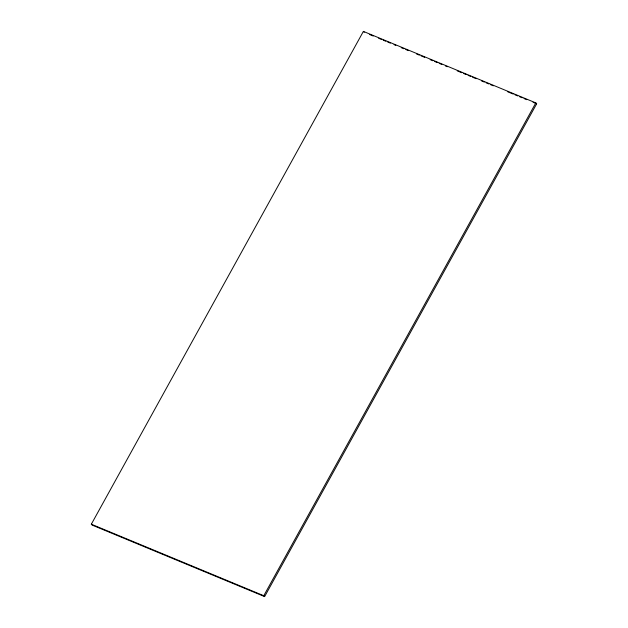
<?xml version="1.0" encoding="UTF-8"?>
<svg xmlns="http://www.w3.org/2000/svg" width="628" height="628" viewBox="0 0 628 628"><rect width="100%" height="100%" fill="white"/><g stroke="black" fill="none" stroke-linecap="round" stroke-linejoin="round"><path stroke-width="0.94" d="M91.335 524.207L363.377 31.4L535.825 102.898L536.665 103.793L264.624 596.6L92.175 525.102L91.335 524.207L263.784 595.713L264.624 596.6M263.784 595.713L535.825 102.898M369.633 34.54L373.244 36.032M378.668 38.277L381.377 39.407M383.182 40.153L385.89 41.275M387.696 42.021L390.404 43.144M394.015 44.643L395.821 45.397M401.237 47.642L403.945 48.764M405.751 49.51L408.459 50.633M416.584 54L419.292 55.123M421.098 55.876L424.709 57.368M430.133 59.621L432.841 60.743M434.647 61.489L437.355 62.612M439.16 63.357L441.869 64.488M445.48 65.979L447.285 66.733M457.215 70.846L461.729 72.722M463.535 73.468L466.243 74.591M468.048 75.336L470.757 76.459M472.562 77.213L476.173 78.712M481.59 80.957L484.298 82.08M486.111 82.825L488.82 83.948M490.625 84.702L493.333 85.824M507.777 91.814L513.194 94.059M514.999 94.804L517.707 95.927M519.513 96.681L522.221 97.803M524.027 98.549L526.735 99.671M533.054 102.293L536.665 103.793M363.377 31.4L364.216 32.287"/></g></svg>
